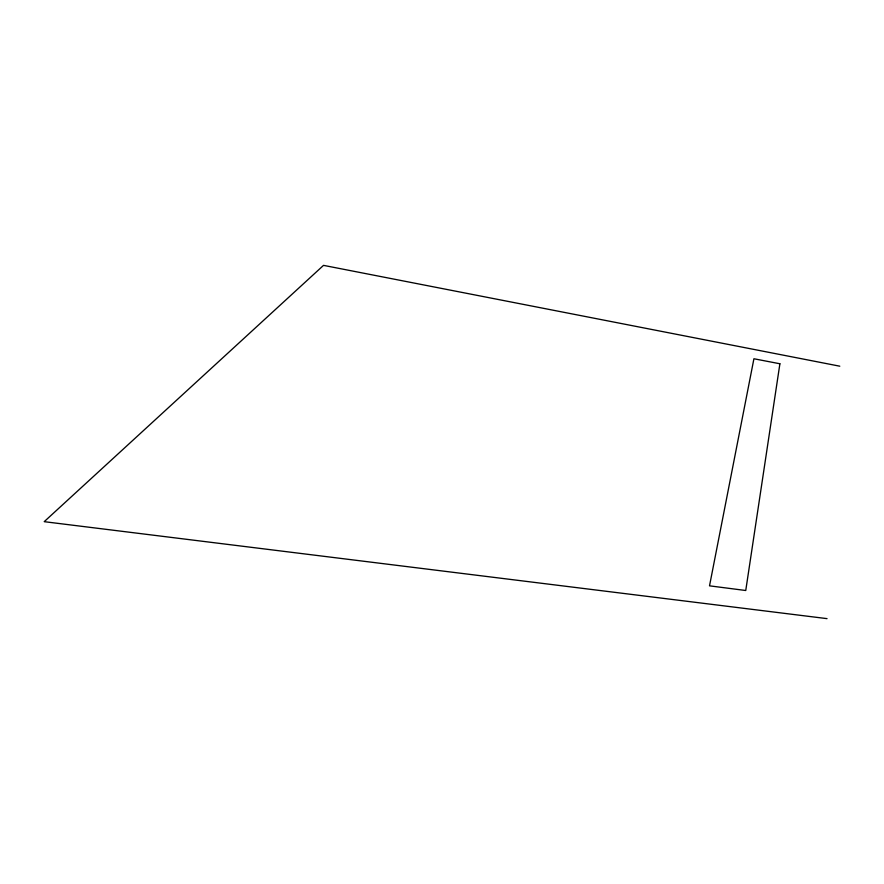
<?xml version="1.0" encoding="UTF-8"?>
<svg xmlns="http://www.w3.org/2000/svg" width="884" height="884" viewBox="0 0 884 884"><rect width="100%" height="100%" fill="white"/><g stroke="black" fill="none" stroke-linecap="round" stroke-linejoin="round"><path stroke-width="1.33" d="M827.037 618.634L44.2 521.671L323.522 265.366L839.8 366.197M779.898 363.766L745.753 590.501L709.52 585.838L753.919 358.76L779.898 363.766"/></g></svg>
